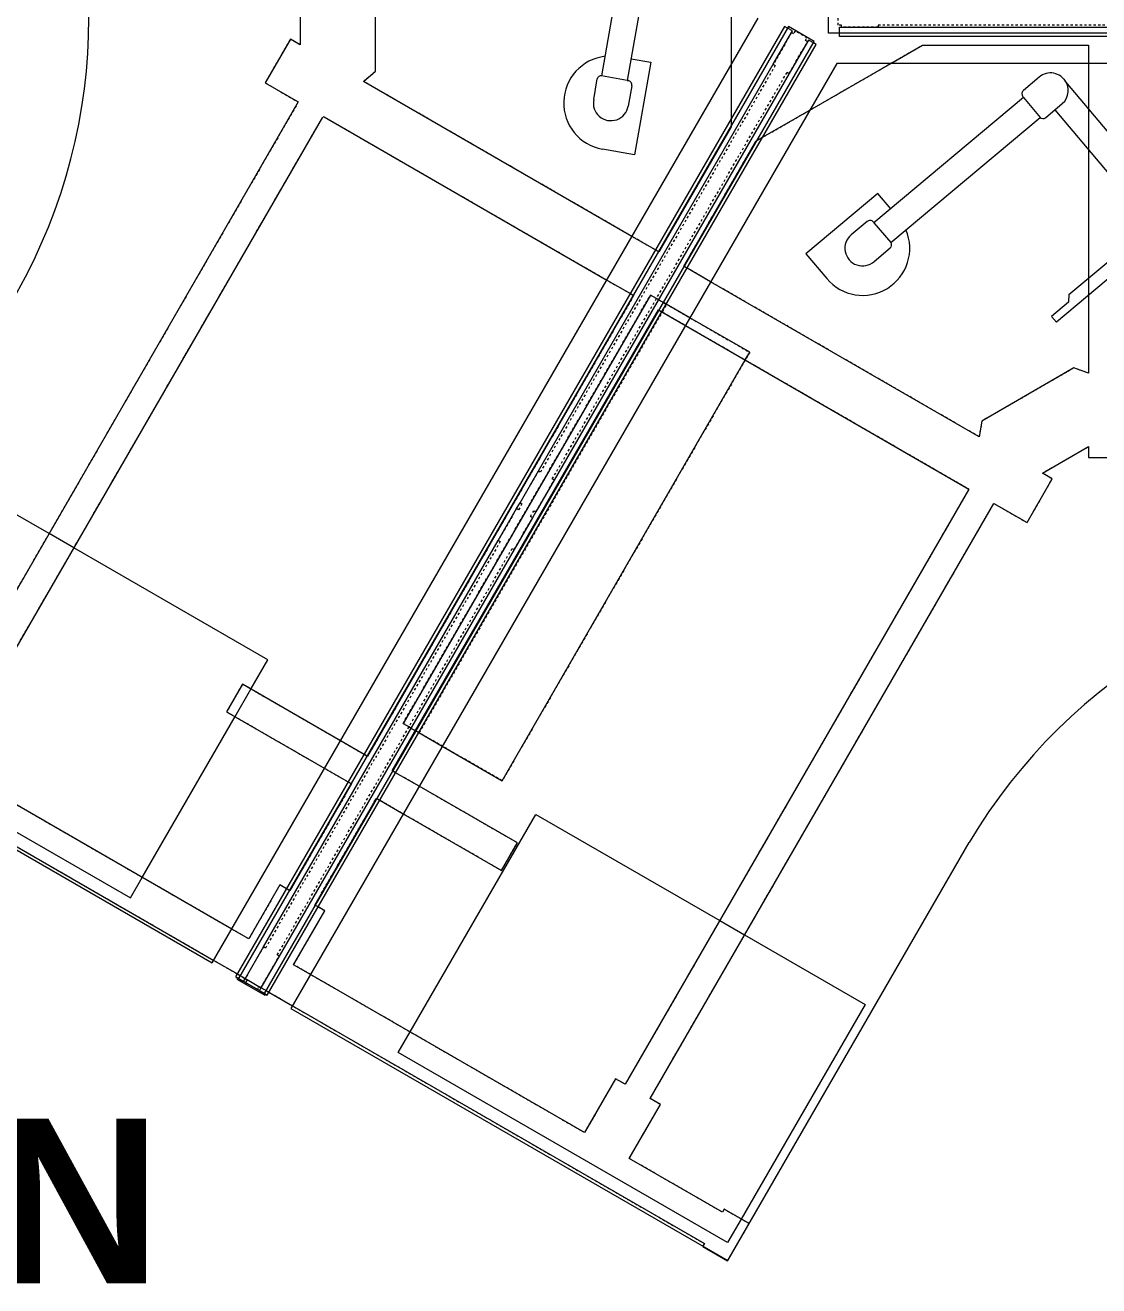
# Model space of a CAD drawing. Header units: inches. Extents: x 6664 to 8129, y 209 to 1287.
# Drawn here: x 7325.4 to 7384, y 519 to 587.8 of the extents above; entities that cross this region are included whole.
import ezdxf

# ---------------------------------------------------------------- set-up
doc = ezdxf.new("R2010")
doc.units = ezdxf.units.IN
doc.header["$MEASUREMENT"] = 0
doc.linetypes.add('Dash', pattern=[0.25, 0.125, -0.125])
for name, color, linetype, lineweight in [('A-AREA-IDEN', 2, 'Continuous', 9), ('I-FURN', 30, 'Continuous', 9), ('I-FURN-HDLN', 30, 'Dash', 9)]:
    doc.layers.add(name, color=color, linetype=linetype, lineweight=lineweight)
doc.styles.add('Swis721 Lt BT_B', font='', dxfattribs={"height": 9})
doc.styles.get('Swis721 Lt BT_B').set_extended_font_data('Swis721 Lt BT', bold=True)

# ---------------------------------------------------------------- blocks, each defined once
blk = doc.blocks.new('Hardware-Wire_Management-Teknion-WWEPTDY60-R2011 - 60_-V83-11th FLOOR POWER _ SIGNAL')
at = {"layer": 'I-FURN'}
for p, q in [((13.5, 3.125), (-13.5, 3.125)), ((-13.5, 3.125), (-13.5, 2.748)), ((13.5, 2.748), (13.5, 3.125)), ((-13.5, 2.748), (-13.5, 2.623)), ((-13.5, 2.623), (-13.5, 2.339)), ((-13.5, 2.309), (-13.5, 2.13)), ((-13.5, 2.13), (-13.5, 0.649)), ((13.5, 2.623), (13.5, 2.748)), ((13.5, 2.339), (13.5, 2.613)), ((13.5, 2.13), (13.5, 2.309)), ((13.5, 0.649), (13.5, 2.13)), ((-13.5, 0.649), (-13.5, -3.125)), ((13.5, -3.125), (13.5, 0.649)), ((-13.5, -3.125), (13.02, -3.125)), ((13.02, -3.125), (13.5, -3.125))]:
    blk.add_line(p, q, dxfattribs=at)
at = {"layer": 'I-FURN-HDLN'}
for p, q in [((-13.5, 2.748), (-13.5, 3.125)), ((-13.5, 3.125), (13.5, 3.125)), ((13.5, 3.125), (13.5, 2.748)), ((-13.5, 2.623), (-13.5, 2.748)), ((-13.5, 2.309), (-13.5, 2.623)), ((-13.5, 2.13), (-13.5, 2.309)), ((-13.5, -3.125), (-13.5, 2.13)), ((-13.5, 2.1), (13.02, 2.1)), ((13.055, 2.1), (13.5, 2.1)), ((13.5, 2.748), (13.5, 2.623)), ((13.5, 2.623), (13.5, 2.309)), ((13.5, 2.309), (13.5, 2.13)), ((13.5, 2.13), (13.5, -3.125)), ((13.5, -3.125), (-13.5, -3.125))]:
    blk.add_line(p, q, dxfattribs=at)
blk = doc.blocks.new('Desk-Worksurface-Teknion-WWWTW3060-R2011 - 30_ x 60_-8020272-11th FLOOR POWER _ SIGNAL')
at = {"layer": 'I-FURN'}
for p, q in [((-59.556, 13.762), (-59.556, -13.762)), ((-59.556, -13.762), (0, -13.762))]:
    blk.add_line(p, q, dxfattribs=at)
blk.add_arc((-33.53, 44.312), 30.551, 270.59529, 329.40548, dxfattribs=at)
blk = doc.blocks.new('Screen-Division-Teknion-WWCSF_60_Wide-R2011 - 22_ x 60_-8130897-11th FLOOR POWER _ SIGNAL')
at = {"layer": 'I-FURN'}
for p, q in [((29.95, 0.247), (-29.95, 0.247)), ((-29.95, 0.247), (-29.95, 0.139)), ((-29.95, 0.139), (-29.95, 0.069)), ((-29.95, 0.069), (-29.95, -0.247)), ((29.95, 0.069), (29.95, 0.247)), ((29.95, -0.247), (29.95, 0.069)), ((-29.95, -0.247), (-29.779, -0.247)), ((-29.779, -0.247), (-27.779, -0.247)), ((-27.779, -0.247), (-2.153, -0.247)), ((-2.153, -0.247), (-0.153, -0.247)), ((-0.153, -0.247), (0.22, -0.247)), ((0.22, -0.247), (2.22, -0.247)), ((2.22, -0.247), (27.848, -0.247)), ((27.848, -0.247), (29.847, -0.247)), ((29.847, -0.247), (29.95, -0.247))]:
    blk.add_line(p, q, dxfattribs=at)
blk = doc.blocks.new('Hardware-Screen_Frame-Teknion-WWCFM-R2011 - 22_ x 60_-V84-11th FLOOR POWER _ SIGNAL')
at = {"layer": 'I-FURN-HDLN'}
for p, q in [((-29.984, 0.375), (-29.984, -0.375)), ((-29.813, 0.375), (-29.983, 0.375)), ((-27.813, 0.5), (-29.813, 0.5)), ((-29.813, 0.5), (-29.813, 0.375)), ((-27.813, 0.375), (-27.813, 0.5)), ((-2.187, 0.375), (-27.813, 0.375)), ((-0.187, 0.5), (-2.187, 0.5)), ((-2.187, 0.5), (-2.187, 0.375)), ((-0.187, 0.375), (-0.187, 0.5)), ((0.186, 0.375), (-0.187, 0.375)), ((2.186, 0.5), (0.186, 0.5)), ((0.186, 0.5), (0.186, 0.375)), ((2.186, 0.375), (2.186, 0.5)), ((27.813, 0.375), (2.186, 0.375)), ((29.813, 0.5), (27.813, 0.5)), ((27.813, 0.5), (27.813, 0.375)), ((29.813, 0.375), (29.813, 0.5)), ((29.984, 0.375), (29.813, 0.375)), ((29.984, -0.375), (29.984, 0.375)), ((-29.983, -0.375), (-29.813, -0.375)), ((-29.813, -0.375), (-29.813, -0.5)), ((-29.813, -0.5), (-27.813, -0.5)), ((-27.813, -0.5), (-27.813, -0.375)), ((-27.813, -0.375), (-2.187, -0.375)), ((-2.187, -0.375), (-2.187, -0.5)), ((-2.187, -0.5), (-0.187, -0.5)), ((-0.187, -0.5), (-0.187, -0.375)), ((-0.187, -0.375), (0.186, -0.375)), ((0.186, -0.375), (0.186, -0.5)), ((0.186, -0.5), (2.186, -0.5)), ((2.186, -0.5), (2.186, -0.375)), ((2.186, -0.375), (27.813, -0.375)), ((27.813, -0.375), (27.813, -0.5)), ((27.813, -0.5), (29.813, -0.5)), ((29.813, -0.5), (29.813, -0.375)), ((29.813, -0.375), (29.984, -0.375))]:
    blk.add_line(p, q, dxfattribs=at)
blk = doc.blocks.new('Hardware-End_Trim-Teknion-WWCET-R2011 - 22_-V85-11th FLOOR POWER _ SIGNAL')
at = {"layer": 'I-FURN'}
for p, q in [((0.038, 0.886), (-0.038, 0.886)), ((-0.038, 0.886), (-0.038, -0.886)), ((0.038, 0.815), (0.038, 0.886)), ((0.038, -0.815), (0.038, 0.815)), ((-0.038, -0.886), (0.038, -0.886)), ((0.038, -0.886), (0.038, -0.815))]:
    blk.add_line(p, q, dxfattribs=at)
blk = doc.blocks.new('Hardware-Top_Trim-Teknion-WWCTT-R2011 - 60_-7617708-11th FLOOR POWER _ SIGNAL')
at = {"layer": 'I-FURN'}
for p, q in [((30, 0.815), (-30, 0.815)), ((-30, 0.815), (-30, -0.815)), ((30, -0.815), (30, 0.815)), ((-30, -0.815), (30, -0.815))]:
    blk.add_line(p, q, dxfattribs=at)
blk = doc.blocks.new('Screen-Division-Teknion-WWCSF_60_Wide-R2011 - 22_ x 60_-V86-11th FLOOR POWER _ SIGNAL')
at = {"layer": 'I-FURN'}
for p, q in [((-29.95, 0.247), (-29.95, -0.069)), ((-29.779, 0.247), (-29.949, 0.247)), ((-27.779, 0.247), (-29.779, 0.247)), ((-2.153, 0.247), (-27.779, 0.247)), ((-0.153, 0.247), (-2.153, 0.247)), ((0.22, 0.247), (-0.153, 0.247)), ((2.22, 0.247), (0.22, 0.247)), ((27.848, 0.247), (2.22, 0.247)), ((29.847, 0.247), (27.848, 0.247)), ((29.95, 0.247), (29.847, 0.247)), ((29.95, -0.068), (29.95, 0.247)), ((-29.95, -0.069), (-29.95, -0.139)), ((-29.95, -0.139), (-29.95, -0.247)), ((-29.95, -0.247), (29.95, -0.247)), ((29.95, -0.247), (29.95, -0.068))]:
    blk.add_line(p, q, dxfattribs=at)
blk = doc.blocks.new('Hardware-Table_Frame-Teknion-WWSTW_60_Wide-R2011 - 28_ x 60_ x 60_-7617701-11th FLOOR POWER _ SIGNAL')
at = {"layer": 'I-FURN'}
for p, q in [((-23.726, -2.9), (-23.726, 2.899)), ((-4.335, 2.556), (-4.335, -2.556)), ((-27.841, 1.466), (-27.841, -1.467)), ((-28.379, -1.156), (-29.754, -3.538)), ((-27.841, -1.467), (-28.379, -1.156)), ((4.379, -2.475), (6.111, -1.475)), ((6.111, -1.475), (15.16, -1.475)), ((15.16, -1.475), (15.16, -2.475)), ((-4.335, -2.556), (-4.335, -5.522)), ((-0.046, -5.03), (4.379, -2.475)), ((15.16, -2.475), (15.16, -4.946)), ((-24.393, -3.457), (-23.726, -2.9)), ((-29.754, -3.538), (-27.945, -4.583)), ((-9.74, -11.918), (-24.393, -3.457)), ((-27.945, -4.583), (-46.701, -37.069)), ((-45.342, -37.854), (-26.609, -5.408)), ((-26.542, -5.392), (-11.115, -14.299)), ((-2.613, -6.511), (-0.046, -5.03)), ((15.16, -4.946), (15.16, -7.183)), ((-4.335, -5.939), (-8.275, -12.764)), ((-4.335, -5.522), (-4.335, -5.876)), ((-4.335, -5.876), (-4.335, -5.939)), ((-6.916, -13.547), (-2.975, -6.721)), ((-2.975, -6.721), (-2.922, -6.69)), ((-2.922, -6.69), (-2.613, -6.511)), ((15.16, -7.183), (15.16, -14.199)), ((-8.455, -12.659), (-9.74, -11.918)), ((-8.302, -12.748), (-8.455, -12.659)), ((-6.735, -13.652), (-6.89, -13.562)), ((-5.452, -14.393), (-6.735, -13.652)), ((-11.115, -14.299), (-9.83, -15.041)), ((9.199, -22.852), (-5.452, -14.393)), ((15.16, -14.199), (15.16, -15.133)), ((-9.83, -15.041), (-9.677, -15.13)), ((15.16, -15.133), (15.16, -19.386)), ((-9.65, -15.145), (-24.173, -40.3)), ((-22.815, -41.085), (-8.291, -15.929)), ((-8.265, -15.945), (-8.11, -16.034)), ((-8.11, -16.034), (-6.827, -16.775)), ((-6.827, -16.775), (8.645, -25.707)), ((14.372, -19.097), (9.348, -21.997)), ((15.16, -19.386), (14.372, -19.097)), ((9.348, -21.997), (9.199, -22.852)), ((12.648, -24.844), (15.16, -23.394)), ((15.16, -23.394), (15.16, -23.995)), ((15.16, -23.995), (17.91, -23.995)), ((11.815, -27.538), (13.19, -25.156)), ((13.19, -25.156), (12.648, -24.844)), ((8.621, -25.748), (-10.112, -58.194)), ((-8.753, -58.978), (10.004, -26.492)), ((10.004, -26.492), (11.815, -27.538)), ((-30.994, -36.362), (-31.859, -37.861)), ((-25.638, -39.455), (-30.994, -36.362)), ((-55.032, -38.458), (-32.555, -51.435)), ((-31.859, -37.861), (-26.503, -40.953)), ((-24.354, -40.196), (-25.615, -39.468)), ((-24.2, -40.285), (-24.354, -40.196)), ((-31.57, -49.729), (-46.536, -41.088)), ((-26.503, -40.953), (-25.219, -41.694)), ((-22.634, -41.189), (-22.789, -41.1)), ((-21.351, -41.93), (-22.634, -41.189)), ((-25.038, -41.799), (-28.406, -47.632)), ((-25.219, -41.694), (-25.065, -41.783)), ((-15.994, -45.022), (-21.351, -41.93)), ((-27.047, -48.416), (-23.68, -42.583)), ((-23.654, -42.598), (-23.499, -42.687)), ((-23.499, -42.687), (-22.216, -43.428)), ((-22.216, -43.428), (-16.859, -46.521)), ((-16.859, -46.521), (-15.994, -45.022)), ((-28.952, -47.316), (-30.651, -50.259)), ((-28.586, -47.527), (-28.952, -47.316)), ((-28.433, -47.616), (-28.586, -47.527)), ((-28.2, -51.674), (-26.501, -48.731)), ((-26.867, -48.52), (-27.021, -48.431)), ((-26.501, -48.731), (-26.867, -48.52)), ((-30.651, -50.259), (-31.57, -49.729)), ((-32.555, -51.435), (-31.27, -52.176)), ((-31.27, -52.176), (-31.117, -52.265)), ((-31.117, -52.265), (-30.736, -52.485)), ((-27.282, -52.204), (-28.2, -51.674)), ((-12.332, -60.836), (-27.282, -52.204)), ((-30.735, -52.485), (-30.089, -52.858)), ((-30.085, -52.86), (-29.705, -53.08)), ((-29.705, -53.08), (-29.55, -53.169)), ((-29.55, -53.169), (-28.267, -53.91)), ((-28.267, -53.91), (-5.789, -66.888)), ((-10.633, -57.893), (-12.332, -60.836)), ((-10.112, -58.194), (-10.633, -57.893)), ((-8.192, -59.302), (-8.753, -58.978)), ((-9.891, -62.245), (-8.192, -59.302)), ((-4.804, -65.181), (-9.891, -62.245)), ((-4.71, -65.018), (-4.804, -65.181)), ((-3.35, -65.803), (-4.71, -65.018)), ((-4.512, -67.814), (-3.35, -65.803)), ((-5.881, -67.046), (-4.521, -67.831)), ((-5.789, -66.888), (-5.871, -67.029))]:
    blk.add_line(p, q, dxfattribs=at)
at = {"layer": 'I-FURN-HDLN'}
for p, q in [((-4.335, 5.939), (-4.335, -5.939)), ((-23.726, -2.9), (-23.726, 2.899)), ((-27.841, 1.466), (-27.841, -1.467)), ((-28.379, -1.156), (-29.754, -3.538)), ((-27.841, -1.467), (-28.379, -1.156)), ((-2.975, -6.721), (6.111, -1.475)), ((6.111, -1.475), (15.16, -1.475)), ((15.16, -1.475), (15.16, -19.386)), ((-24.393, -3.457), (-23.726, -2.9)), ((-29.754, -3.538), (-27.945, -4.583)), ((-8.275, -12.764), (-24.393, -3.457)), ((-27.945, -4.583), (-46.701, -37.069)), ((-45.342, -37.854), (-26.586, -5.367)), ((-26.586, -5.367), (-9.65, -15.145)), ((-4.335, -5.939), (-8.275, -12.764)), ((-6.916, -13.547), (-2.975, -6.721)), ((9.199, -22.852), (-6.916, -13.547)), ((-9.65, -15.145), (-24.173, -40.3)), ((-22.815, -41.085), (-8.291, -15.929)), ((-8.291, -15.929), (8.645, -25.707)), ((14.372, -19.097), (9.348, -21.997)), ((15.16, -19.386), (14.372, -19.097)), ((9.348, -21.997), (9.199, -22.852)), ((12.648, -24.844), (15.16, -23.394)), ((15.16, -23.394), (15.16, -23.995)), ((15.16, -23.995), (17.91, -23.995)), ((11.815, -27.538), (13.19, -25.156)), ((13.19, -25.156), (12.648, -24.844)), ((8.645, -25.707), (-10.112, -58.194)), ((-8.753, -58.978), (10.004, -26.492)), ((10.004, -26.492), (11.815, -27.538)), ((-30.994, -36.362), (-31.859, -37.861)), ((-24.173, -40.3), (-30.994, -36.362)), ((-55.032, -38.458), (-5.789, -66.888)), ((-31.859, -37.861), (-25.038, -41.799)), ((-30.651, -50.259), (-46.536, -41.088)), ((-15.994, -45.022), (-22.815, -41.085)), ((-25.038, -41.799), (-28.406, -47.632)), ((-27.047, -48.416), (-23.68, -42.583)), ((-23.68, -42.583), (-16.859, -46.521)), ((-16.859, -46.521), (-15.994, -45.022)), ((-28.952, -47.316), (-30.651, -50.259)), ((-28.406, -47.632), (-28.952, -47.316)), ((-28.2, -51.674), (-26.501, -48.731)), ((-26.501, -48.731), (-27.047, -48.416)), ((-12.332, -60.836), (-28.2, -51.674)), ((-10.633, -57.893), (-12.332, -60.836)), ((-10.112, -58.194), (-10.633, -57.893)), ((-8.192, -59.302), (-8.753, -58.978)), ((-9.891, -62.245), (-8.192, -59.302)), ((-4.804, -65.181), (-9.891, -62.245)), ((-4.71, -65.018), (-4.804, -65.181)), ((-3.35, -65.803), (-4.71, -65.018)), ((-4.521, -67.831), (-3.35, -65.803)), ((-5.789, -66.888), (-5.881, -67.046)), ((-5.881, -67.046), (-4.521, -67.831))]:
    blk.add_line(p, q, dxfattribs=at)
blk = doc.blocks.new('Desk-Worksurface-Teknion-WWWTW3060-R2011 - 30_ x 60_-V87-11th FLOOR POWER _ SIGNAL')
at = {"layer": 'I-FURN'}
for p, q in [((5.941, 51.577), (-7.231, 28.763)), ((29.778, 37.814), (5.941, 51.577)), ((0, -13.762), (29.778, 37.814)), ((-33.212, 13.762), (-59.556, 13.762)), ((-59.556, 13.762), (-59.556, 8.992)), ((-59.556, 8.992), (-59.556, -13.762)), ((-59.556, -13.762), (-58.587, -13.762)), ((-58.587, -13.762), (0, -13.762))]:
    blk.add_line(p, q, dxfattribs=at)
blk.add_arc((-33.53, 44.312), 30.551, 270.59529, 329.40548, dxfattribs=at)
blk = doc.blocks.new('Hardware-Screen_Frame-Teknion-WWCFM-R2011 - 22_ x 60_-V92-11th FLOOR POWER _ SIGNAL')
at = {"layer": 'I-FURN-HDLN'}
for p, q in [((-29.984, 0.375), (-29.813, 0.375)), ((-29.984, -0.375), (-29.984, 0.375)), ((-29.813, 0.5), (-29.484, 0.5)), ((-29.813, 0.375), (-29.813, 0.5)), ((-29.484, 0.5), (-27.813, 0.5)), ((-27.813, 0.5), (-27.813, 0.375)), ((-27.813, 0.375), (-2.187, 0.375)), ((-2.187, 0.5), (-0.187, 0.5)), ((-2.187, 0.375), (-2.187, 0.5)), ((-0.187, 0.5), (-0.187, 0.375)), ((-0.187, 0.375), (0.186, 0.375)), ((0.186, 0.5), (2.186, 0.5)), ((0.186, 0.375), (0.186, 0.5)), ((2.186, 0.5), (2.186, 0.375)), ((2.186, 0.375), (27.813, 0.375)), ((27.813, 0.5), (29.813, 0.5)), ((27.813, 0.375), (27.813, 0.5)), ((29.813, 0.5), (29.813, 0.375)), ((29.813, 0.375), (29.984, 0.375)), ((29.984, 0.375), (29.984, -0.375)), ((-29.813, -0.375), (-29.984, -0.375)), ((-29.813, -0.5), (-29.813, -0.375)), ((-29.484, -0.5), (-29.813, -0.5)), ((-27.813, -0.5), (-29.484, -0.5)), ((-27.813, -0.375), (-27.813, -0.5)), ((-2.187, -0.375), (-27.813, -0.375)), ((-2.187, -0.5), (-2.187, -0.375)), ((-0.187, -0.5), (-2.187, -0.5)), ((-0.187, -0.375), (-0.187, -0.5)), ((0.186, -0.375), (-0.187, -0.375)), ((0.186, -0.5), (0.186, -0.375)), ((2.186, -0.5), (0.186, -0.5)), ((2.186, -0.375), (2.186, -0.5)), ((27.813, -0.375), (2.186, -0.375)), ((27.813, -0.5), (27.813, -0.375)), ((29.813, -0.5), (27.813, -0.5)), ((29.813, -0.375), (29.813, -0.5)), ((29.984, -0.375), (29.813, -0.375))]:
    blk.add_line(p, q, dxfattribs=at)
blk = doc.blocks.new('Hardware-Top_Trim-Teknion-WWCTT-R2011 - 60_-V93-11th FLOOR POWER _ SIGNAL')
at = {"layer": 'I-FURN'}
for p, q in [((-30, -0.815), (-30, 0.815)), ((-30, 0.815), (30, 0.815)), ((30, 0.815), (30, -0.815)), ((30, -0.815), (-30, -0.815))]:
    blk.add_line(p, q, dxfattribs=at)
blk = doc.blocks.new('Screen-Division-Teknion-WWCSF_60_Wide-R2011 - 22_ x 60_-V94-11th FLOOR POWER _ SIGNAL')
at = {"layer": 'I-FURN'}
for p, q in [((-29.95, 0.247), (29.95, 0.247)), ((-29.95, -0.247), (-29.95, 0.247)), ((29.95, 0.247), (29.95, 0.069)), ((29.95, 0.069), (29.95, -0.247)), ((-29.779, -0.247), (-29.95, -0.247)), ((-29.45, -0.247), (-29.779, -0.247)), ((-27.779, -0.247), (-29.45, -0.247)), ((-2.153, -0.247), (-27.779, -0.247)), ((-0.153, -0.247), (-2.153, -0.247)), ((0.22, -0.247), (-0.153, -0.247)), ((2.22, -0.247), (0.22, -0.247)), ((27.848, -0.247), (2.22, -0.247)), ((29.847, -0.247), (27.848, -0.247)), ((29.95, -0.247), (29.847, -0.247))]:
    blk.add_line(p, q, dxfattribs=at)
blk = doc.blocks.new('Steelcase - Elective Elements - Plinth Base - Pedestal - Mobile - Wood Top-7293251-11th FLOOR POWER _ SIGNAL')
at = {"layer": 'I-FURN'}
for p, q in [((0.629, 17.347), (14.241, 19.018)), ((14.241, 19.018), (15.653, 7.514)), ((-0.647, 17.19), (0.629, 17.347)), ((1.881, -3.405), (-0.647, 17.19)), ((15.653, 7.514), (15.844, 5.957)), ((15.844, 5.957), (16.769, -1.577)), ((16.769, -1.577), (3.346, -3.226)), ((3.346, -3.226), (1.881, -3.405))]:
    blk.add_line(p, q, dxfattribs=at)
blk = doc.blocks.new('Steelcase - Elective Elements - Plinth Base - Pedestal - Mobile - Wood Top-8453198-11th FLOOR POWER _ SIGNAL')
at = {"layer": 'I-FURN'}
for p, q in [((1.881, 3.405), (-0.647, -17.19)), ((3.346, 3.226), (1.881, 3.405)), ((16.769, 1.577), (3.346, 3.226)), ((15.921, -5.332), (16.769, 1.577)), ((15.73, -6.89), (15.921, -5.332)), ((14.241, -19.018), (15.73, -6.89)), ((-0.647, -17.19), (0.629, -17.347)), ((0.629, -17.347), (10.687, -18.582)), ((10.687, -18.582), (12.404, -18.793)), ((12.404, -18.793), (14.241, -19.018))]:
    blk.add_line(p, q, dxfattribs=at)
blk = doc.blocks.new('Steelcase - Worktool - Computer Support - CF Series - Flat Monitor Arm - Light Duty Monitor - 5lb-8455612-11th FLOOR POWER _ SIGNAL')
at = {"layer": 'I-FURN'}
for p, q in [((-2.556, 1.757), (-2.556, -0.015)), ((2.57, 1.757), (-2.556, 1.757)), ((2.57, 0.666), (2.57, 1.757)), ((1.128, 0.959), (0, 0.959)), ((1.378, 0.666), (1.378, 0.709)), ((12.019, 0.709), (12.019, 0.666)), ((13.397, 0.959), (12.269, 0.959)), ((1.378, 0.666), (1.378, -0.755)), ((12.019, 0.666), (1.378, 0.666)), ((12.019, 0.666), (12.019, -0.764)), ((14.34, -6.742), (14.34, -0.174)), ((0.029, -0.958), (1.172, -0.958)), ((1.378, -0.754), (12.019, -0.754)), ((12.226, -0.958), (13.427, -0.958)), ((12.903, -0.958), (12.903, -6.742)), ((12.903, -6.742), (12.611, -6.742)), ((12.611, -6.742), (12.611, -7.192)), ((12.903, -6.742), (12.611, -6.742)), ((12.611, -6.742), (12.611, -9.172)), ((14.611, -6.742), (14.34, -6.742)), ((14.611, -6.742), (14.34, -6.742)), ((14.611, -7.192), (14.611, -6.742)), ((14.611, -9.172), (14.611, -6.742)), ((12.451, -7.192), (12.451, -9.172)), ((12.611, -7.192), (12.451, -7.192)), ((14.792, -7.192), (14.611, -7.192)), ((14.792, -9.172), (14.792, -7.192)), ((6.713, -9.478), (5.512, -9.478)), ((5.512, -9.478), (5.512, -9.887)), ((7.01, -9.172), (6.713, -9.478)), ((7.01, -9.172), (19.718, -9.172)), ((19.718, -9.172), (20.015, -9.478)), ((20.015, -9.478), (21.209, -9.478)), ((21.209, -9.478), (21.209, -9.887)), ((14.611, -9.887), (5.512, -9.887)), ((21.209, -9.887), (14.611, -9.887))]:
    blk.add_line(p, q, dxfattribs=at)
for centre, radius, start, end in [((0, 0), 0.959, 90, 271.76251), ((1.128, 0.709), 0.25, 360, 90), ((12.269, 0.709), 0.25, 90, 180), ((13.397, 0), 0.959, 349.52079, 90), ((0.007, -0.015), 2.563, 180, 343.22248), ((13.397, 0), 0.959, 271.76251, 360), ((1.172, -0.752), 0.207, 270, 359.28492), ((12.226, -0.752), 0.207, 180.71508, 270), ((13.621, -6.751), 0.719, 180, 359.99982)]:
    blk.add_arc(centre, radius, start, end, dxfattribs=at)
blk = doc.blocks.new('Steelcase - Worktool - Computer Support - CF Series - Flat Monitor Arm - Light Duty Monitor - 5lb-8462103-11th FLOOR POWER _ SIGNAL')
at = {"layer": 'I-FURN'}
for p, q in [((5.512, 9.478), (5.512, 9.887)), ((14.611, 9.887), (5.512, 9.887)), ((21.209, 9.887), (14.611, 9.887)), ((21.209, 9.478), (21.209, 9.887)), ((6.713, 9.478), (5.512, 9.478)), ((7.01, 9.172), (6.713, 9.478)), ((7.01, 9.172), (19.718, 9.172)), ((12.451, 7.192), (12.451, 9.172)), ((12.611, 6.742), (12.611, 9.172)), ((14.611, 9.172), (14.611, 6.742)), ((14.792, 9.172), (14.792, 7.192)), ((19.718, 9.172), (20.015, 9.478)), ((20.015, 9.478), (21.209, 9.478)), ((12.611, 7.192), (12.451, 7.192)), ((12.611, 6.742), (12.611, 7.192)), ((14.611, 7.192), (14.611, 6.742)), ((14.792, 7.192), (14.611, 7.192)), ((12.903, 6.742), (12.611, 6.742)), ((12.903, 6.742), (12.611, 6.742)), ((12.903, 0.958), (12.903, 6.742)), ((14.34, 6.742), (14.34, 0.174)), ((14.611, 6.742), (14.34, 6.742)), ((14.611, 6.742), (14.34, 6.742)), ((0.029, 0.958), (1.172, 0.958)), ((1.378, -0.666), (1.378, 0.755)), ((1.378, 0.754), (12.019, 0.754)), ((12.019, -0.666), (12.019, 0.764)), ((12.226, 0.958), (13.427, 0.958)), ((-2.556, -1.757), (-2.556, 0.015)), ((1.378, -0.666), (1.378, -0.709)), ((12.019, -0.666), (1.378, -0.666)), ((2.57, -0.666), (2.57, -1.757)), ((12.019, -0.709), (12.019, -0.666)), ((1.128, -0.959), (0, -0.959)), ((13.397, -0.959), (12.269, -0.959)), ((2.57, -1.757), (-2.556, -1.757))]:
    blk.add_line(p, q, dxfattribs=at)
for centre, radius, start, end in [((13.621, 6.751), 0.719, 0.00018, 180), ((0.007, 0.015), 2.563, 16.77752, 180), ((0, 0), 0.959, 88.23749, 270), ((1.172, 0.752), 0.207, 0.71508, 90), ((12.226, 0.752), 0.207, 90, 179.28492), ((13.397, 0), 0.959, 0, 88.23749), ((13.397, 0), 0.959, 270, 10.47921), ((1.128, -0.709), 0.25, 270, 0), ((12.269, -0.709), 0.25, 180, 270)]:
    blk.add_arc(centre, radius, start, end, dxfattribs=at)

msp = doc.modelspace()

# ---------------------------------------------------------------- block references
at = {"layer": 'I-FURN'}
msp.add_blockref('Hardware-Table_Frame-Teknion-WWSTW_60_Wide-R2011 - 28_ x 60_ x 60_-7617701-11th FLOOR POWER _ SIGNAL', (7368.255, 588.239), dxfattribs=at)
for name, p, rotation in [('Desk-Worksurface-Teknion-WWWTW3060-R2011 - 30_ x 60_-8020272-11th FLOOR POWER _ SIGNAL', (7353.478, 595.121), 59.99999693455857), ('Steelcase - Worktool - Computer Support - CF Series - Flat Monitor Arm - Light Duty Monitor - 5lb-8462103-11th FLOOR POWER _ SIGNAL', (7357.364, 583.596), 80.00000000000239), ('Steelcase - Worktool - Computer Support - CF Series - Flat Monitor Arm - Light Duty Monitor - 5lb-8455612-11th FLOOR POWER _ SIGNAL', (7371.09, 575.671), 39.99999999999741), ('Hardware-Top_Trim-Teknion-WWCTT-R2011 - 60_-V93-11th FLOOR POWER _ SIGNAL', (7399.239, 588.232), 180), ('Hardware-Screen_Frame-Teknion-WWCFM-R2011 - 22_ x 60_-V92-11th FLOOR POWER _ SIGNAL', (7399.754, 588.232), 180), ('Screen-Division-Teknion-WWCSF_60_Wide-R2011 - 22_ x 60_-8130897-11th FLOOR POWER _ SIGNAL', (7352.082, 561.719), 59.99999999999975), ('Hardware-Top_Trim-Teknion-WWCTT-R2011 - 60_-7617708-11th FLOOR POWER _ SIGNAL', (7352.753, 561.391), 59.99999999999994), ('Hardware-Screen_Frame-Teknion-WWCFM-R2011 - 22_ x 60_-V84-11th FLOOR POWER _ SIGNAL', (7352.746, 561.376), 59.99999999999994), ('Screen-Division-Teknion-WWCSF_60_Wide-R2011 - 22_ x 60_-V94-11th FLOOR POWER _ SIGNAL', (7399.789, 587.486), 180), ('Screen-Division-Teknion-WWCSF_60_Wide-R2011 - 22_ x 60_-V86-11th FLOOR POWER _ SIGNAL', (7353.375, 560.973), 59.99999999999975), ('Desk-Worksurface-Teknion-WWWTW3060-R2011 - 30_ x 60_-V87-11th FLOOR POWER _ SIGNAL', (7369.684, 572.002), 179.9999970424413), ('Hardware-Wire_Management-Teknion-WWEPTDY60-R2011 - 60_-V83-11th FLOOR POWER _ SIGNAL', (7355.48, 559.865), 60.00000000000006), ('Steelcase - Elective Elements - Plinth Base - Pedestal - Mobile - Wood Top-8453198-11th FLOOR POWER _ SIGNAL', (7315.583, 547.532), 66.99989978299159), ('Steelcase - Elective Elements - Plinth Base - Pedestal - Mobile - Wood Top-7293251-11th FLOOR POWER _ SIGNAL', (7359.882, 521.956), 53.00010021700822), ('Hardware-End_Trim-Teknion-WWCET-R2011 - 22_-V85-11th FLOOR POWER _ SIGNAL', (7337.735, 535.376), 59.99999999999975)]:
    msp.add_blockref(name, p, dxfattribs=dict(at, rotation=rotation))

# ---------------------------------------------------------------- texts
at = {"layer": 'A-AREA-IDEN', "insert": (7237.872, 528.172), "char_height": 9, "width": 109.989, "attachment_point": 1, "style": 'Swis721 Lt BT_B'}
msp.add_mtext('WORKSTATION', dxfattribs=at)

doc.saveas('drawing.dxf')
